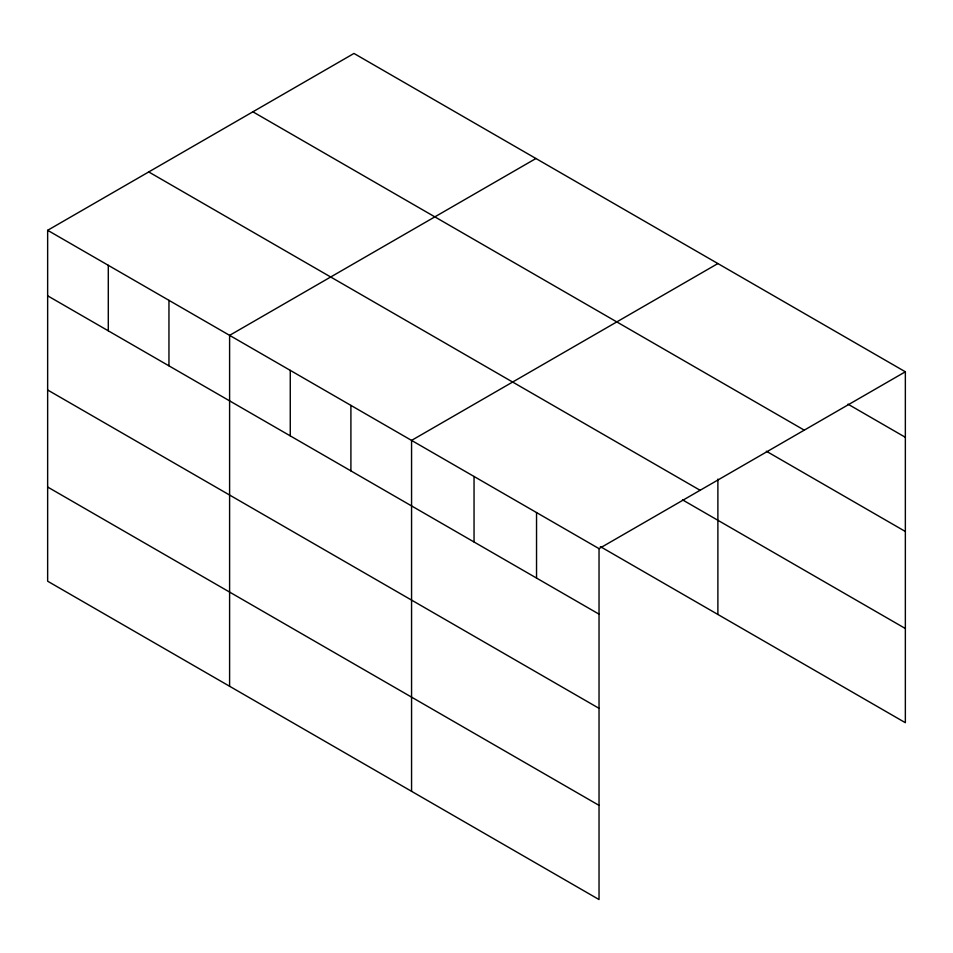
<?xml version="1.0" encoding="UTF-8"?>
<svg xmlns="http://www.w3.org/2000/svg" width="953" height="953" viewBox="0 0 953 953"><rect width="100%" height="100%" fill="white"/><g stroke="black" fill="none" stroke-linecap="round" stroke-linejoin="round"><path stroke-width="1.43" d="M47.65 230.304L599.032 548.642L599.032 899.549L47.65 581.211L47.65 230.304L353.968 53.451L905.35 371.789L905.35 722.696L600.366 546.617M535.931 158.508L229.602 335.361L229.602 686.267M717.883 263.552L411.565 440.405L411.565 791.312M599.032 548.642L905.35 371.789M847.967 404.155L905.35 437.296M252.89 111.811L804.261 430.148M766.343 451.222L905.35 531.476M148.739 171.945L700.11 490.283M682.503 499.849L905.35 628.515M47.65 295.811L599.032 614.149M47.65 389.991L599.032 708.329M47.65 487.031L599.032 805.368M717.883 479.109L717.883 614.459M536.539 512.559L536.539 578.066M474.046 476.488L474.046 541.983M350.907 405.394L350.907 470.889M290.26 370.372L290.26 435.878M168.955 300.338L168.955 365.845M108.297 265.327L108.297 330.822"/></g></svg>
